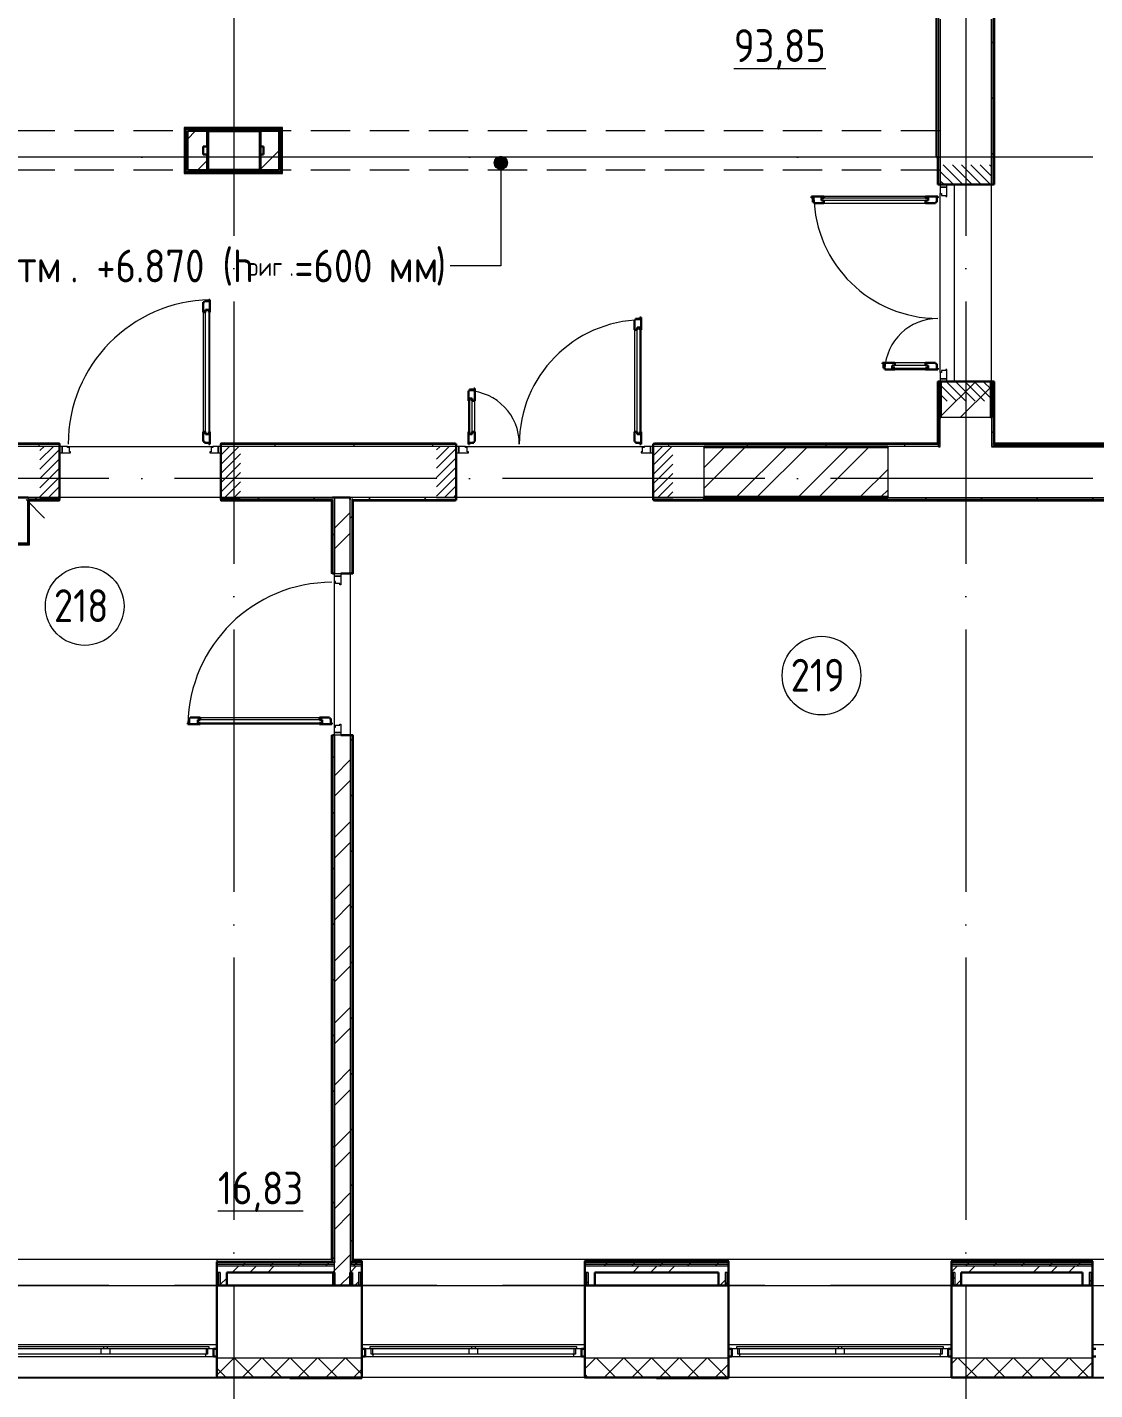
# Model space of a CAD drawing. Header units: millimetres. Extents: x -88595 to 880822, y -1054509 to -148035.
# Drawn here: x 319608 to 327746, y -283645 to -273262 of the extents above; entities that cross this region are included whole.
import ezdxf

# ---------------------------------------------------------------- set-up
doc = ezdxf.new("R2010")
doc.units = ezdxf.units.MM
for name, pattern in [('ADSK_Линия сетки', [25, 20, -2.5, 0, -2.5]), ('ADSK_Сверху', [4.5, 3, -1.5]), ('ADSK_Штриховая_ш2 п1_5', [4.5, 3, -1.5])]:
    doc.linetypes.add(name, pattern=pattern)
for name, color, linetype, lineweight in [('_ Окна', 7, 'Continuous', 30), ('Аннотация', 7, 'Continuous', 20), ('Двери', 7, 'Continuous', 9), ('Линии', 7, 'Continuous', 9), ('Марки помещений', 7, 'Continuous', 20), ('Несущие колонны', 7, 'Continuous', 18), ('Оборудование', 7, 'Continuous', 18), ('Ограждение', 7, 'Continuous', 9), ('Окна', 7, 'Continuous', 9), ('Оси', 7, 'Continuous', 9), ('Перекрытие', 7, 'Continuous', 18), ('Стены внутренние', 7, 'Continuous', 18), ('Стены наружные', 7, 'Continuous', 18), ('Стены штриховка', 7, 'Continuous', 9)]:
    doc.layers.add(name, color=color, linetype=linetype, lineweight=lineweight)
doc.layers.add('Двери открывание', color=7, linetype='Continuous', lineweight=9, true_color=0xc0c0c0)
doc.styles.add('GOST Common_2', font='GOST_Common.ttf', dxfattribs={"width": 0.9, "height": 350})
doc.styles.add('GOST Common_4', font='GOST_Common.ttf', dxfattribs={"width": 0.9, "height": 3.5})

# ---------------------------------------------------------------- blocks, each defined once
blk = doc.blocks.new('2 этаж')
at = {"layer": 'Аннотация', "lineweight": 9}
h = blk.add_hatch(color=256, dxfattribs=at)
edge = h.paths.add_edge_path()
edge.add_arc((352552, 653513), 50, 0, 360)
at = {"layer": 'Двери', "lineweight": 18, "true_color": 0xff0000}
h = blk.add_hatch(dxfattribs=at)
h.set_pattern_fill('FP_2', color=1, angle=90, style=0, pattern_type=2)
h.set_pattern_definition([(135, (356097.5, 652471.506), (-35.3553, -35.3553), [])])
h.paths.add_polyline_path([(356293, 651697), (356293, 651847), (355903, 651847), (355903, 651697)])
h.paths.add_polyline_path([(356293, 653497), (355903, 653497), (355903, 653347), (356293, 653347)])
h = blk.add_hatch(dxfattribs=at)
h.set_pattern_fill('FP_2', color=1, style=0, pattern_type=2)
h.set_pattern_definition([(45, (349677.5, 651156.506), (-35.3553, 35.3553), [])])
h.paths.add_polyline_path([(349188, 650962), (349188, 651352), (349038, 651352), (349038, 650962)])
h.paths.add_polyline_path([(350418, 650962), (350568, 650962), (350568, 651352), (350418, 651352), (350418, 651244)])
h = blk.add_hatch(dxfattribs=at)
h.set_pattern_fill('FP_2', color=1, style=0, pattern_type=2)
h.set_pattern_definition([(45, (352837.5, 651156.506), (-35.3553, 35.3553), [])])
h.paths.add_polyline_path([(352063, 650962), (352213, 650962), (352213, 651352), (352063, 651352)])
h.paths.add_polyline_path([(353863, 650962), (353863, 651352), (353713, 651352), (353713, 650962)])
at = {"layer": '_ Окна', "lineweight": 18}
for p, q in [((350299, 644434), (350303, 644417)), ((350303, 644417), (350363, 644417)), ((350317, 644434), (350305, 644434)), ((350317, 644475), (350317, 644434)), ((350363, 644475), (350325, 644475)), ((350363, 644417), (350363, 644475)), ((351556, 644475), (351518, 644475)), ((351518, 644475), (351518, 644417)), ((351518, 644417), (351577, 644417)), ((351564, 644434), (351564, 644475)), ((351576, 644434), (351564, 644434)), ((351577, 644417), (351582, 644434)), ((353104, 644434), (353108, 644417)), ((353108, 644417), (353168, 644417)), ((353122, 644434), (353110, 644434)), ((353122, 644475), (353122, 644434)), ((353168, 644475), (353130, 644475)), ((353168, 644417), (353168, 644475)), ((354351, 644475), (354313, 644475)), ((354313, 644475), (354313, 644417)), ((354313, 644417), (354372, 644417)), ((354359, 644434), (354359, 644475)), ((354371, 644434), (354359, 644434)), ((354372, 644417), (354377, 644434)), ((355899, 644434), (355903, 644417)), ((355903, 644417), (355963, 644417)), ((355917, 644434), (355905, 644434)), ((355917, 644475), (355917, 644434)), ((355963, 644475), (355925, 644475)), ((355963, 644417), (355963, 644475))]:
    blk.add_line(p, q, dxfattribs=at)
at = {"layer": '_ Окна'}
for p, q in [((350388, 644475), (350363, 644475)), ((350363, 644475), (350363, 644417)), ((350363, 644417), (350388, 644417)), ((351518, 644475), (351493, 644475)), ((351493, 644417), (351518, 644417)), ((351518, 644417), (351518, 644475)), ((353193, 644475), (353168, 644475)), ((353168, 644475), (353168, 644417)), ((353168, 644417), (353193, 644417)), ((354313, 644475), (354288, 644475)), ((354288, 644417), (354313, 644417)), ((354313, 644417), (354313, 644475)), ((355988, 644475), (355963, 644475)), ((355963, 644475), (355963, 644417)), ((355963, 644417), (355988, 644417)), ((357088, 644475), (357063, 644475)), ((357063, 644417), (357088, 644417))]:
    blk.add_line(p, q, dxfattribs=at)
at = {"layer": 'Аннотация', "lineweight": 9}
for p, q in [((352552, 653513), (352552, 652727)), ((352173, 652727), (352167, 652727)), ((352552, 652727), (352173, 652727))]:
    blk.add_line(p, q, dxfattribs=at)
blk.add_circle((352552, 653513), 50, dxfattribs=at)
at = {"layer": 'Двери', "linetype": 'ADSK_Штриховая_ш2 п1_5'}
for p, q in [((355903, 653497), (355903, 653347)), ((356293, 653347), (356293, 653497)), ((355903, 653347), (356293, 653347)), ((356293, 651847), (355903, 651847)), ((355903, 651847), (355903, 651697)), ((356293, 651697), (356293, 651847)), ((349188, 651352), (349038, 651352)), ((349188, 650962), (349188, 651352)), ((350568, 651352), (350418, 651352)), ((350418, 651352), (350418, 650962)), ((352213, 651352), (352063, 651352)), ((352213, 650962), (352213, 651352)), ((353863, 651352), (353713, 651352)), ((353713, 651352), (353713, 650962)), ((349038, 650962), (349188, 650962)), ((350418, 650962), (350568, 650962)), ((352063, 650962), (352213, 650962)), ((353713, 650962), (353863, 650962))]:
    blk.add_line(p, q, dxfattribs=at)
at = {"layer": 'Двери'}
for p, q in [((355953, 653347), (355903, 653347)), ((355903, 653347), (355903, 653327)), ((355953, 653327), (355953, 653347)), ((354997, 653246), (355809, 653246)), ((354997, 653225), (354997, 653246)), ((355791, 653255), (355015, 653255)), ((355809, 653246), (355809, 653225)), ((355903, 653327), (355953, 653327)), ((355953, 653327), (355903, 653327)), ((355903, 653327), (355903, 653278)), ((355903, 653278), (355911, 653278)), ((355911, 653278), (355911, 653264)), ((355911, 653264), (355945, 653264)), ((355945, 653264), (355945, 653255)), ((355945, 653255), (355953, 653255)), ((355953, 653255), (355953, 653327)), ((355809, 653225), (354997, 653225)), ((355015, 653205), (355791, 653205)), ((350284, 652374), (350284, 651464)), ((350301, 651446), (350301, 652392)), ((350301, 652392), (350325, 652392)), ((350325, 652392), (350325, 651446)), ((350334, 651464), (350334, 652374)), ((353571, 652240), (353571, 651464)), ((353591, 651446), (353591, 652258)), ((353591, 652258), (353612, 652258)), ((353612, 652258), (353612, 651446)), ((353621, 651464), (353621, 652240)), ((355791, 651989), (355555, 651989)), ((355809, 651969), (355537, 651969)), ((355537, 651969), (355537, 651948)), ((355537, 651948), (355809, 651948)), ((355555, 651939), (355791, 651939)), ((355809, 651948), (355809, 651969)), ((355903, 651916), (355903, 651867)), ((355911, 651916), (355903, 651916)), ((355945, 651930), (355911, 651930)), ((355911, 651930), (355911, 651916)), ((355953, 651939), (355945, 651939)), ((355945, 651939), (355945, 651930)), ((355953, 651867), (355953, 651939)), ((355953, 651867), (355903, 651867)), ((355903, 651867), (355903, 651847)), ((355903, 651867), (355953, 651867)), ((355903, 651847), (355953, 651847)), ((355953, 651847), (355953, 651867)), ((352305, 651700), (352305, 651464)), ((352314, 651718), (352314, 651446)), ((352335, 651718), (352314, 651718)), ((352335, 651446), (352335, 651718)), ((352355, 651464), (352355, 651700)), ((350325, 651446), (350301, 651446)), ((352314, 651446), (352335, 651446)), ((353612, 651446), (353591, 651446)), ((349188, 651352), (349188, 651302)), ((349208, 651352), (349188, 651352)), ((349188, 651302), (349208, 651302)), ((349208, 651302), (349208, 651352)), ((349249, 651352), (349208, 651352)), ((349208, 651352), (349208, 651302)), ((349208, 651302), (349272, 651302)), ((349249, 651344), (349249, 651352)), ((349263, 651344), (349249, 651344)), ((349263, 651310), (349263, 651344)), ((349272, 651310), (349263, 651310)), ((349272, 651302), (349272, 651310)), ((350343, 651310), (350334, 651310)), ((350334, 651310), (350334, 651302)), ((350334, 651302), (350398, 651302)), ((350357, 651344), (350343, 651344)), ((350343, 651344), (350343, 651310)), ((350357, 651352), (350357, 651344)), ((350398, 651352), (350357, 651352)), ((350418, 651352), (350398, 651352)), ((350398, 651352), (350398, 651302)), ((350398, 651302), (350398, 651352)), ((350398, 651302), (350418, 651302)), ((350418, 651302), (350418, 651352)), ((352213, 651352), (352213, 651302)), ((352233, 651352), (352213, 651352)), ((352213, 651302), (352233, 651302)), ((352233, 651302), (352233, 651352)), ((352282, 651352), (352233, 651352)), ((352233, 651352), (352233, 651302)), ((352233, 651302), (352305, 651302)), ((352282, 651344), (352282, 651352)), ((352296, 651344), (352282, 651344)), ((352296, 651310), (352296, 651344)), ((352305, 651310), (352296, 651310)), ((352305, 651302), (352305, 651310)), ((353630, 651310), (353621, 651310)), ((353621, 651310), (353621, 651302)), ((353621, 651302), (353693, 651302)), ((353644, 651344), (353630, 651344)), ((353630, 651344), (353630, 651310)), ((353644, 651352), (353644, 651344)), ((353693, 651352), (353644, 651352)), ((353713, 651352), (353693, 651352)), ((353693, 651352), (353693, 651302)), ((353693, 651302), (353693, 651352)), ((353693, 651302), (353713, 651302)), ((353713, 651302), (353713, 651352)), ((351283, 650362), (351283, 650382)), ((351283, 650382), (351333, 650382)), ((351333, 650362), (351283, 650362)), ((351283, 650362), (351333, 650362)), ((351283, 650321), (351283, 650362)), ((351291, 650321), (351283, 650321)), ((351291, 650307), (351291, 650321)), ((351333, 650382), (351333, 650362)), ((351333, 650362), (351333, 650298)), ((351325, 650307), (351291, 650307)), ((351325, 650298), (351325, 650307)), ((351333, 650298), (351325, 650298)), ((350261, 649286), (351171, 649286)), ((351189, 649269), (350243, 649269)), ((350243, 649269), (350243, 649245)), ((350243, 649245), (351189, 649245)), ((351171, 649236), (350261, 649236)), ((351189, 649245), (351189, 649269)), ((351283, 649172), (351283, 649213)), ((351283, 649213), (351291, 649213)), ((351291, 649227), (351325, 649227)), ((351291, 649213), (351291, 649227)), ((351325, 649236), (351333, 649236)), ((351325, 649227), (351325, 649236)), ((351333, 649236), (351333, 649172)), ((351283, 649172), (351333, 649172)), ((351283, 649152), (351283, 649172)), ((351333, 649172), (351283, 649172)), ((351333, 649152), (351283, 649152)), ((351333, 649172), (351333, 649152))]:
    blk.add_line(p, q, dxfattribs=at)
at = {"layer": 'Двери', "lineweight": 30}
for p, q in [((355015, 653255), (354921, 653255)), ((354921, 653255), (354921, 653247)), ((354921, 653247), (354930, 653247)), ((354930, 653247), (354930, 653213)), ((354997, 653246), (355015, 653246)), ((354997, 653225), (354997, 653246)), ((355015, 653246), (355015, 653255)), ((355885, 653255), (355791, 653255)), ((355791, 653246), (355791, 653255)), ((355809, 653246), (355791, 653246)), ((355809, 653225), (355809, 653246)), ((355876, 653213), (355876, 653247)), ((355876, 653247), (355885, 653247)), ((355885, 653247), (355885, 653255)), ((354930, 653213), (354939, 653213)), ((354939, 653213), (354939, 653205)), ((354939, 653205), (355015, 653205)), ((355015, 653225), (354997, 653225)), ((355015, 653205), (355015, 653225)), ((355791, 653225), (355809, 653225)), ((355791, 653205), (355791, 653225)), ((355791, 653205), (355867, 653205)), ((355867, 653205), (355867, 653213)), ((355867, 653213), (355876, 653213)), ((350292, 652450), (350284, 652450)), ((350284, 652450), (350284, 652374)), ((350326, 652459), (350292, 652459)), ((350292, 652459), (350292, 652450)), ((350334, 652468), (350326, 652468)), ((350326, 652468), (350326, 652459)), ((350334, 652374), (350334, 652468)), ((350284, 652374), (350301, 652374)), ((350301, 652374), (350301, 652392)), ((350301, 652392), (350325, 652392)), ((350325, 652392), (350325, 652374)), ((350325, 652374), (350334, 652374)), ((353579, 652316), (353571, 652316)), ((353571, 652316), (353571, 652240)), ((353613, 652325), (353579, 652325)), ((353579, 652325), (353579, 652316)), ((353621, 652334), (353613, 652334)), ((353613, 652334), (353613, 652325)), ((353621, 652240), (353621, 652334)), ((353571, 652240), (353591, 652240)), ((353591, 652240), (353591, 652258)), ((353591, 652258), (353612, 652258)), ((353612, 652258), (353612, 652240)), ((353612, 652240), (353621, 652240)), ((355555, 651989), (355461, 651989)), ((355461, 651989), (355461, 651981)), ((355461, 651981), (355470, 651981)), ((355470, 651981), (355470, 651947)), ((355555, 651989), (355555, 651969)), ((355867, 651989), (355791, 651989)), ((355791, 651989), (355791, 651969)), ((355867, 651981), (355867, 651989)), ((355876, 651981), (355867, 651981)), ((355876, 651947), (355876, 651981)), ((355470, 651947), (355479, 651947)), ((355479, 651947), (355479, 651939)), ((355479, 651939), (355555, 651939)), ((355555, 651969), (355537, 651969)), ((355537, 651969), (355537, 651948)), ((355537, 651948), (355555, 651948)), ((355555, 651948), (355555, 651939)), ((355791, 651969), (355809, 651969)), ((355791, 651948), (355791, 651939)), ((355809, 651948), (355791, 651948)), ((355791, 651939), (355885, 651939)), ((355809, 651969), (355809, 651948)), ((355885, 651947), (355876, 651947)), ((355885, 651939), (355885, 651947)), ((352313, 651776), (352305, 651776)), ((352305, 651776), (352305, 651700)), ((352347, 651785), (352313, 651785)), ((352313, 651785), (352313, 651776)), ((352355, 651794), (352347, 651794)), ((352347, 651794), (352347, 651785)), ((352355, 651700), (352355, 651794)), ((352314, 651700), (352305, 651700)), ((352314, 651718), (352314, 651700)), ((352335, 651718), (352314, 651718)), ((352335, 651700), (352335, 651718)), ((352355, 651700), (352335, 651700)), ((350284, 651464), (350284, 651388)), ((350284, 651464), (350301, 651464)), ((350301, 651464), (350301, 651446)), ((350325, 651464), (350334, 651464)), ((350325, 651446), (350325, 651464)), ((350334, 651370), (350334, 651464)), ((352305, 651464), (352305, 651370)), ((352314, 651464), (352305, 651464)), ((352314, 651446), (352314, 651464)), ((352335, 651464), (352335, 651446)), ((352355, 651464), (352335, 651464)), ((352355, 651388), (352355, 651464)), ((353571, 651464), (353571, 651388)), ((353571, 651464), (353591, 651464)), ((353591, 651464), (353591, 651446)), ((353612, 651464), (353621, 651464)), ((353612, 651446), (353612, 651464)), ((353621, 651370), (353621, 651464)), ((350284, 651388), (350292, 651388)), ((350292, 651388), (350292, 651379)), ((350292, 651379), (350326, 651379)), ((350301, 651446), (350325, 651446)), ((350326, 651379), (350326, 651370)), ((350326, 651370), (350334, 651370)), ((352305, 651370), (352313, 651370)), ((352313, 651370), (352313, 651379)), ((352313, 651379), (352347, 651379)), ((352335, 651446), (352314, 651446)), ((352347, 651379), (352347, 651388)), ((352347, 651388), (352355, 651388)), ((353571, 651388), (353579, 651388)), ((353579, 651388), (353579, 651379)), ((353579, 651379), (353613, 651379)), ((353591, 651446), (353612, 651446)), ((353613, 651379), (353613, 651370)), ((353613, 651370), (353621, 651370)), ((350185, 649286), (350261, 649286)), ((350185, 649278), (350185, 649286)), ((350261, 649286), (350261, 649269)), ((351171, 649286), (351247, 649286)), ((351171, 649286), (351171, 649269)), ((351247, 649286), (351247, 649278)), ((350167, 649244), (350176, 649244)), ((350167, 649236), (350167, 649244)), ((350261, 649236), (350167, 649236)), ((350176, 649278), (350185, 649278)), ((350176, 649244), (350176, 649278)), ((350261, 649269), (350243, 649269)), ((350243, 649269), (350243, 649245)), ((350243, 649245), (350261, 649245)), ((350261, 649245), (350261, 649236)), ((351171, 649269), (351189, 649269)), ((351171, 649245), (351171, 649236)), ((351189, 649245), (351171, 649245)), ((351265, 649236), (351171, 649236)), ((351189, 649269), (351189, 649245)), ((351247, 649278), (351256, 649278)), ((351256, 649278), (351256, 649244)), ((351256, 649244), (351265, 649244)), ((351265, 649244), (351265, 649236))]:
    blk.add_line(p, q, dxfattribs=at)
at = {"layer": 'Двери открывание'}
for centre, radius, start, end in [((355885, 653273), 946, 181.0903, 270), ((350352, 651370), 1098, 90.9393, 180), ((353639, 651370), 946, 91.0903, 180), ((355885, 651921), 406, 90, 177.459), ((352287, 651370), 406, 0, 87.459), ((351265, 649218), 1098, 90, 179.0607)]:
    blk.add_arc(centre, radius, start, end, dxfattribs=at)
at = {"layer": 'Линии', "linetype": 'ADSK_Сверху', "ltscale": 100}
for p, q in [((355903, 653757), (345073, 653757)), ((355903, 653457), (345083, 653457))]:
    blk.add_line(p, q, dxfattribs=at)
at = {"layer": 'Марки помещений'}
for centre in [(349380, 650135), (354997, 649605)]:
    blk.add_circle(centre, 300, dxfattribs=at)
at = {"layer": 'Несущие колонны', "lineweight": 40}
for p, q in [((350318, 653457), (350318, 653757)), ((350318, 653757), (350718, 653757)), ((350718, 653757), (350318, 653757)), ((350318, 653757), (350318, 653457)), ((350718, 653757), (350718, 653457)), ((350718, 653457), (350718, 653757)), ((350718, 653457), (350318, 653457)), ((350318, 653457), (350718, 653457))]:
    blk.add_line(p, q, dxfattribs=at)
at = {"layer": 'Оборудование'}
blk.add_line((348933, 650947), (349074, 650805), dxfattribs=at)
at = {"layer": 'Ограждение'}
for p, q in [((356318, 653357), (356318, 659062)), ((350888, 653782), (350138, 653782)), ((350138, 653782), (350143, 653777)), ((350138, 653782), (350138, 653432)), ((350888, 653782), (350883, 653777)), ((350888, 653432), (350888, 653782)), ((355878, 653557), (355878, 653357)), ((350138, 653432), (350143, 653437)), ((350883, 653437), (350888, 653432)), ((350138, 653432), (350888, 653432)), ((355883, 653357), (355878, 653357)), ((356318, 653357), (356313, 653357)), ((355878, 651837), (355883, 651837)), ((355878, 651837), (355878, 651377)), ((356313, 651837), (356318, 651837)), ((356318, 651377), (356318, 651837)), ((349188, 651377), (347333, 651377)), ((349188, 651377), (349188, 651372)), ((350418, 651372), (350418, 651377)), ((352203, 651377), (350418, 651377)), ((352203, 651377), (352203, 651371)), ((353723, 651372), (353723, 651377)), ((355878, 651377), (353723, 651377)), ((355878, 651377), (355883, 651372)), ((356318, 651377), (356313, 651372)), ((362098, 651377), (356318, 651377)), ((348958, 650937), (348948, 650947)), ((349188, 650947), (349188, 650937)), ((350418, 650937), (350418, 650947)), ((351258, 650937), (351268, 650947)), ((348958, 650602), (348958, 650937)), ((348958, 650937), (349188, 650937)), ((350418, 650937), (351258, 650937)), ((351258, 650937), (351258, 650382)), ((351428, 650937), (351423, 650942)), ((351428, 650382), (351428, 650937)), ((351428, 650937), (352203, 650937)), ((352203, 650942), (352203, 650937)), ((353723, 650937), (353723, 650942)), ((353723, 650937), (361608, 650937)), ((348443, 650602), (348958, 650602)), ((348948, 650612), (348958, 650602)), ((351268, 650382), (351258, 650382)), ((351428, 650382), (351423, 650382)), ((351258, 649152), (351268, 649152)), ((351258, 649152), (351258, 645157)), ((351423, 649152), (351428, 649152)), ((351428, 645157), (351428, 649152)), ((348428, 645157), (351268, 645157)), ((348688, 645157), (350388, 645157)), ((350388, 645157), (350388, 645137)), ((351422, 645157), (361618, 645157)), ((351493, 645142), (351493, 645157)), ((351493, 645157), (353193, 645157)), ((353193, 645157), (353193, 645142)), ((354288, 645142), (354288, 645157)), ((354288, 645157), (355988, 645157)), ((355988, 645157), (355988, 645142)), ((357063, 645142), (357063, 645157)), ((357063, 645157), (358763, 645157)), ((351268, 645057), (351268, 644957)), ((348688, 644957), (350388, 644957)), ((351493, 644957), (353193, 644957)), ((354288, 644957), (355988, 644957)), ((357063, 644957), (358763, 644957)), ((348688, 644507), (350388, 644507)), ((351493, 644507), (353193, 644507)), ((354288, 644507), (355988, 644507)), ((357063, 644507), (358763, 644507))]:
    blk.add_line(p, q, dxfattribs=at)
at = {"layer": 'Окна'}
for p, q in [((348751, 644492), (349523, 644492)), ((349523, 644475), (348751, 644475)), ((349503, 644434), (348771, 644434)), ((348772, 644417), (350303, 644417)), ((349503, 644475), (349503, 644434)), ((349573, 644434), (349503, 644434)), ((349523, 644492), (349553, 644492)), ((349523, 644492), (349523, 644475)), ((349553, 644475), (349523, 644475)), ((349553, 644492), (350325, 644492)), ((349553, 644475), (349553, 644492)), ((350325, 644475), (349553, 644475)), ((349573, 644434), (349573, 644475)), ((350305, 644434), (349573, 644434)), ((350305, 644475), (350305, 644434)), ((350325, 644492), (350325, 644475)), ((351556, 644492), (352328, 644492)), ((351556, 644475), (351556, 644492)), ((352328, 644475), (351556, 644475)), ((351576, 644434), (351576, 644475)), ((352308, 644434), (351576, 644434)), ((351577, 644417), (353108, 644417)), ((352308, 644475), (352308, 644434)), ((352378, 644434), (352308, 644434)), ((352328, 644492), (352358, 644492)), ((352328, 644492), (352328, 644475)), ((352358, 644475), (352328, 644475)), ((352358, 644492), (353130, 644492)), ((352358, 644475), (352358, 644492)), ((353130, 644475), (352358, 644475)), ((352378, 644434), (352378, 644475)), ((353110, 644434), (352378, 644434)), ((353110, 644475), (353110, 644434)), ((353130, 644492), (353130, 644475)), ((354351, 644492), (355123, 644492)), ((354351, 644475), (354351, 644492)), ((355123, 644475), (354351, 644475)), ((354371, 644434), (354371, 644475)), ((355103, 644434), (354371, 644434)), ((354372, 644417), (355903, 644417)), ((355103, 644475), (355103, 644434)), ((355173, 644434), (355103, 644434)), ((355123, 644492), (355153, 644492)), ((355123, 644492), (355123, 644475)), ((355153, 644475), (355123, 644475)), ((355153, 644492), (355925, 644492)), ((355153, 644475), (355153, 644492)), ((355925, 644475), (355153, 644475)), ((355173, 644434), (355173, 644475)), ((355905, 644434), (355173, 644434)), ((355905, 644475), (355905, 644434)), ((355925, 644492), (355925, 644475))]:
    blk.add_line(p, q, dxfattribs=at)
at = {"layer": 'Оси', "linetype": 'ADSK_Линия сетки', "ltscale": 100}
for p, q in [((350518, 662457), (350518, 631330)), ((356098, 662457), (356098, 631330)), ((364565, 653557), (287587, 653557)), ((364565, 651107), (287587, 651107)), ((364565, 644957), (287625, 644957))]:
    blk.add_line(p, q, dxfattribs=at)
at = {"layer": 'Перекрытие', "color": 49, "ltscale": 100, "true_color": 0x464646}
for p, q in [((350138, 653557), (348288, 653557)), ((355873, 653557), (350888, 653557)), ((356008, 653347), (356008, 651847)), ((356288, 651847), (356293, 651847))]:
    blk.add_line(p, q, dxfattribs=at)
at = {"layer": 'Стены внутренние'}
for p, q in [((355903, 654607), (355903, 653347)), ((356293, 651847), (356293, 654607)), ((355903, 651916), (355903, 653278)), ((356288, 651572), (355908, 651572)), ((349188, 651352), (348483, 651352)), ((349249, 651352), (350357, 651352)), ((352213, 651352), (350418, 651352)), ((352282, 651352), (353644, 651352)), ((354103, 651352), (353713, 651352)), ((354103, 650967), (354103, 651347)), ((355888, 651352), (355503, 651352)), ((355503, 651347), (355503, 650967)), ((355903, 651352), (355903, 651352)), ((351268, 650962), (348948, 650962)), ((353713, 650962), (352213, 650962)), ((355503, 650962), (361638, 650962)), ((350388, 644407), (351493, 644407)), ((353193, 644407), (354288, 644407)), ((355988, 644407), (357063, 644407)), ((350388, 644255), (348688, 644255)), ((353193, 644255), (351493, 644255)), ((355988, 644255), (354288, 644255)), ((358763, 644255), (357063, 644255))]:
    blk.add_line(p, q, dxfattribs=at)
at = {"layer": 'Стены внутренние', "lineweight": 30}
for p, q in [((355903, 653347), (356293, 653347)), ((355908, 651572), (355903, 651572)), ((356293, 651572), (356288, 651572)), ((349188, 650962), (349188, 651352)), ((350418, 651352), (350418, 650962)), ((352213, 650962), (352213, 651352)), ((353713, 651352), (353713, 650962)), ((354103, 651347), (354103, 651352)), ((355503, 651352), (355503, 651347)), ((355903, 651352), (355888, 651352)), ((362123, 651352), (356293, 651352)), ((354103, 650962), (354103, 650967)), ((355503, 650967), (355503, 650962)), ((350388, 644957), (350388, 644255)), ((351283, 644957), (350463, 644957)), ((351418, 644957), (351403, 644957)), ((351493, 644255), (351493, 644957)), ((353193, 644957), (353193, 644255)), ((354213, 644957), (353268, 644957)), ((354288, 644255), (354288, 644957)), ((355988, 644957), (355988, 644255)), ((356988, 644957), (356063, 644957)), ((357063, 644255), (357063, 644957)), ((350388, 644255), (351493, 644255)), ((353193, 644255), (354288, 644255)), ((355988, 644255), (357063, 644255))]:
    blk.add_line(p, q, dxfattribs=at)
at = {"layer": 'Стены внутренние', "linetype": 'Continuous', "lineweight": 9}
for p, q in [((350390, 644277), (350519, 644407)), ((350670, 644257), (350520, 644407)), ((350581, 644257), (350731, 644407)), ((350882, 644257), (350732, 644407)), ((350793, 644257), (350943, 644407)), ((351095, 644257), (350945, 644407)), ((351005, 644257), (351155, 644407)), ((351307, 644257), (351157, 644407)), ((351217, 644257), (351367, 644407)), ((351491, 644285), (351369, 644407)), ((353195, 644325), (353276, 644407)), ((353428, 644257), (353278, 644407)), ((353339, 644257), (353489, 644407)), ((353640, 644257), (353490, 644407)), ((353551, 644257), (353701, 644407)), ((353852, 644257), (353702, 644407)), ((353763, 644257), (353913, 644407)), ((354064, 644257), (353914, 644407)), ((353975, 644257), (354125, 644407)), ((354277, 644257), (354127, 644407)), ((355988, 644360), (356034, 644407)), ((356186, 644257), (356036, 644407)), ((356096, 644257), (356246, 644407)), ((356398, 644257), (356248, 644407)), ((356308, 644257), (356458, 644407)), ((356610, 644257), (356460, 644407)), ((356521, 644257), (356671, 644407)), ((356822, 644257), (356672, 644407)), ((356733, 644257), (356883, 644407)), ((357034, 644257), (356884, 644407)), ((350458, 644257), (350390, 644325)), ((351429, 644257), (351491, 644318)), ((354187, 644257), (354288, 644357)), ((356945, 644257), (357063, 644374)), ((350492, 644257), (350491, 644255)), ((350513, 644255), (350511, 644257)), ((350747, 644255), (350746, 644257)), ((351334, 644255), (351333, 644257)), ((353195, 644283), (353193, 644286)), ((353216, 644257), (353195, 644278)), ((353307, 644257), (353306, 644255)), ((356005, 644256), (356005, 644255)), ((356026, 644255), (356025, 644257)), ((356613, 644255), (356612, 644257))]:
    blk.add_line(p, q, dxfattribs=at)
at = {"layer": 'Стены наружные', "lineweight": 30}
for p, q in [((356313, 653347), (356313, 659067)), ((355873, 658557), (355873, 653557)), ((350883, 653777), (350143, 653777)), ((350143, 653777), (350143, 653437)), ((350878, 653772), (350148, 653772)), ((350148, 653772), (350148, 653442)), ((350163, 653757), (350163, 653457)), ((350163, 653757), (350318, 653757)), ((350313, 653637), (350313, 653757)), ((350863, 653757), (350718, 653757)), ((350863, 653457), (350863, 653757)), ((350878, 653442), (350878, 653772)), ((350883, 653437), (350883, 653777)), ((350283, 653637), (350313, 653637)), ((350283, 653577), (350283, 653637)), ((350313, 653577), (350283, 653577)), ((350313, 653457), (350313, 653577)), ((350718, 653637), (350743, 653637)), ((350743, 653577), (350718, 653577)), ((350743, 653637), (350743, 653577)), ((355873, 653557), (355883, 653557)), ((355883, 653557), (355883, 653347)), ((350143, 653437), (350883, 653437)), ((350148, 653442), (350878, 653442)), ((350318, 653457), (350163, 653457)), ((350718, 653457), (350863, 653457)), ((355883, 653347), (355903, 653347)), ((356293, 653347), (356313, 653347)), ((355903, 651847), (355883, 651847)), ((355883, 651847), (355883, 651372)), ((355903, 651572), (355903, 651847)), ((356288, 651847), (355908, 651847)), ((355908, 651847), (355908, 651572)), ((356288, 651572), (356288, 651847)), ((356313, 651847), (356293, 651847)), ((356293, 651847), (356293, 651572)), ((356313, 651372), (356313, 651847)), ((349188, 651372), (347338, 651372)), ((349188, 651352), (349188, 651372)), ((350418, 651372), (350418, 651352)), ((352213, 651372), (350418, 651372)), ((352213, 651352), (352213, 651372)), ((353713, 651372), (353713, 651352)), ((355883, 651372), (353713, 651372)), ((355888, 651372), (355888, 651367)), ((356308, 651367), (356308, 651372)), ((362118, 651367), (356308, 651367)), ((362113, 651372), (356313, 651372)), ((354103, 651352), (355503, 651352)), ((355503, 651347), (354103, 651347)), ((356293, 651352), (362123, 651352)), ((348948, 650962), (348813, 650962)), ((348948, 650612), (348948, 650947)), ((348948, 650947), (349188, 650947)), ((349188, 650947), (349188, 650962)), ((350418, 650962), (350418, 650947)), ((350418, 650947), (351268, 650947)), ((351403, 650962), (351268, 650962)), ((351268, 650947), (351268, 650382)), ((351403, 650947), (351403, 650962)), ((351418, 650947), (351423, 650947)), ((352213, 650942), (352213, 650962)), ((353713, 650962), (353713, 650942)), ((354103, 650967), (355503, 650967)), ((355503, 650962), (354103, 650962)), ((351423, 650382), (351423, 650942)), ((351423, 650942), (352213, 650942)), ((353713, 650942), (361608, 650942)), ((348443, 650612), (348948, 650612)), ((351268, 650382), (351283, 650382)), ((351333, 650382), (351423, 650382)), ((351283, 649152), (351268, 649152)), ((351268, 649152), (351268, 645137)), ((351423, 649152), (351333, 649152)), ((351423, 645142), (351423, 649152)), ((351268, 645137), (350388, 645137)), ((350388, 645137), (350388, 644957)), ((351283, 645132), (351283, 645137)), ((351403, 645132), (351418, 645132)), ((351418, 645132), (351403, 645132)), ((351418, 645137), (351418, 645142)), ((351493, 645142), (351423, 645142)), ((351493, 644957), (351493, 645142)), ((353193, 645142), (353193, 644957)), ((354288, 645142), (353193, 645142)), ((354288, 644957), (354288, 645142)), ((355988, 645142), (355988, 644957)), ((357063, 645142), (355988, 645142)), ((357063, 644957), (357063, 645142)), ((350463, 645057), (351283, 645057)), ((350463, 644957), (350463, 645057)), ((351283, 645057), (351283, 644957)), ((351403, 644957), (351403, 645057)), ((351403, 645057), (351418, 645057)), ((351418, 645057), (351418, 644957)), ((353268, 645057), (354213, 645057)), ((353268, 644957), (353268, 645057)), ((354213, 645057), (354213, 644957)), ((356063, 645057), (356988, 645057)), ((356063, 644957), (356063, 645057)), ((356988, 645057), (356988, 644957)), ((350388, 644957), (350463, 644957)), ((351283, 644957), (351403, 644957)), ((351418, 644957), (351493, 644957)), ((353193, 644957), (353268, 644957)), ((354213, 644957), (354288, 644957)), ((355988, 644957), (356063, 644957)), ((356988, 644957), (357063, 644957)), ((351493, 644255), (350943, 644255)), ((350943, 644255), (350943, 644250)), ((350943, 644250), (351493, 644250)), ((351493, 644250), (351493, 644255)), ((354288, 644255), (353738, 644255)), ((353738, 644255), (353738, 644250)), ((353738, 644250), (354288, 644250)), ((354288, 644250), (354288, 644255))]:
    blk.add_line(p, q, dxfattribs=at)
at = {"layer": 'Стены наружные'}
for p, q in [((356293, 654607), (356293, 653347)), ((355903, 651352), (355903, 651572)), ((356293, 651572), (356293, 651352)), ((352213, 650962), (351403, 650962)), ((354103, 650962), (353713, 650962)), ((351283, 649213), (351283, 650321)), ((351403, 650382), (351403, 649152)), ((351268, 644972), (351275, 644972)), ((351275, 644972), (351275, 644957)), ((351410, 644972), (351418, 644972)), ((351410, 644957), (351410, 644972)), ((350943, 644250), (347608, 644250)), ((353193, 644250), (353193, 644255)), ((353738, 644250), (353193, 644250)), ((355988, 644255), (355988, 644250)), ((356523, 644250), (355988, 644250)), ((356523, 644250), (356523, 644255)), ((356543, 644250), (356543, 644255)), ((358763, 644250), (356543, 644250))]:
    blk.add_line(p, q, dxfattribs=at)
at = {"layer": 'Стены наружные', "linetype": 'Continuous', "lineweight": 9}
for p, q in [((356308, 654509), (356313, 654514)), ((356293, 654423), (356308, 654438)), ((356308, 654438), (356313, 654443)), ((356308, 654367), (356313, 654372)), ((356308, 654297), (356313, 654302)), ((356308, 654226), (356313, 654231)), ((356308, 654155), (356313, 654160)), ((356308, 654084), (356313, 654089)), ((356293, 653999), (356308, 654014)), ((356308, 654014), (356313, 654019)), ((356308, 653943), (356313, 653948)), ((356308, 653872), (356313, 653877)), ((350163, 653694), (350225, 653757)), ((350196, 653772), (350201, 653777)), ((350267, 653772), (350272, 653777)), ((350338, 653772), (350343, 653777)), ((350408, 653772), (350413, 653777)), ((350479, 653772), (350484, 653777)), ((350535, 653757), (350550, 653772)), ((350550, 653772), (350555, 653777)), ((350621, 653772), (350626, 653777)), ((350691, 653772), (350696, 653777)), ((350762, 653772), (350767, 653777)), ((350833, 653772), (350838, 653777)), ((350878, 653746), (350883, 653751)), ((356308, 653802), (356313, 653807)), ((350143, 653718), (350148, 653723)), ((350143, 653647), (350148, 653652)), ((350863, 653660), (350878, 653675)), ((350878, 653675), (350883, 653680)), ((356308, 653731), (356313, 653736)), ((356308, 653660), (356313, 653665)), ((350143, 653576), (350148, 653581)), ((350743, 653488), (350863, 653608)), ((350878, 653604), (350883, 653609)), ((350878, 653534), (350883, 653539)), ((356293, 653574), (356308, 653589)), ((356308, 653589), (356313, 653594)), ((350143, 653506), (350148, 653511)), ((350144, 653437), (350149, 653442)), ((350215, 653437), (350220, 653442)), ((350220, 653442), (350235, 653457)), ((350239, 653457), (350283, 653500)), ((350283, 653500), (350313, 653530)), ((350286, 653437), (350291, 653442)), ((350356, 653437), (350361, 653442)), ((350427, 653437), (350432, 653442)), ((350498, 653437), (350503, 653442)), ((350568, 653437), (350573, 653442)), ((350639, 653437), (350644, 653442)), ((350644, 653442), (350659, 653457)), ((350710, 653437), (350715, 653442)), ((350718, 653463), (350743, 653488)), ((350781, 653437), (350786, 653442)), ((350851, 653437), (350856, 653442)), ((350878, 653463), (350883, 653468)), ((355883, 653518), (355888, 653523)), ((355883, 653447), (355888, 653452)), ((356308, 653519), (356313, 653524)), ((356308, 653448), (356313, 653453)), ((355883, 653377), (355888, 653382)), ((356308, 653377), (356313, 653382)), ((355883, 651821), (355888, 651826)), ((355908, 651581), (356173, 651847)), ((356055, 651572), (356288, 651804)), ((356308, 651822), (356313, 651827)), ((355883, 651750), (355888, 651755)), ((355883, 651680), (355888, 651685)), ((356308, 651751), (356313, 651756)), ((356308, 651680), (356313, 651685)), ((355883, 651609), (355888, 651614)), ((356308, 651610), (356313, 651615)), ((355883, 651538), (355888, 651543)), ((355883, 651467), (355888, 651472)), ((355888, 651472), (355903, 651487)), ((356293, 651453), (356308, 651468)), ((356308, 651539), (356313, 651544)), ((356308, 651468), (356313, 651473)), ((348993, 651367), (348998, 651372)), ((349033, 651352), (349033, 651367)), ((349064, 651367), (349069, 651372)), ((349135, 651367), (349140, 651372)), ((350478, 651367), (350483, 651372)), ((350549, 651367), (350554, 651372)), ((350620, 651367), (350625, 651372)), ((350690, 651367), (350695, 651372)), ((350761, 651367), (350766, 651372)), ((350832, 651367), (350837, 651372)), ((350833, 651352), (350833, 651367)), ((350903, 651367), (350908, 651372)), ((350973, 651367), (350978, 651372)), ((351044, 651367), (351049, 651372)), ((351115, 651367), (351120, 651372)), ((351185, 651367), (351190, 651372)), ((351256, 651367), (351261, 651372)), ((351327, 651367), (351332, 651372)), ((351398, 651367), (351403, 651372)), ((351433, 651352), (351433, 651367)), ((351468, 651367), (351473, 651372)), ((351539, 651367), (351544, 651372)), ((351610, 651367), (351615, 651372)), ((351680, 651367), (351685, 651372)), ((351751, 651367), (351756, 651372)), ((351822, 651367), (351827, 651372)), ((351893, 651367), (351898, 651372)), ((351963, 651367), (351968, 651372)), ((352033, 651352), (352033, 651367)), ((352034, 651367), (352039, 651372)), ((352105, 651367), (352110, 651372)), ((352175, 651367), (352180, 651372)), ((353731, 651367), (353736, 651372)), ((353802, 651367), (353807, 651372)), ((353833, 651352), (353833, 651367)), ((353872, 651367), (353877, 651372)), ((353943, 651367), (353948, 651372)), ((354014, 651367), (354019, 651372)), ((354085, 651367), (354090, 651372)), ((354155, 651367), (354160, 651372)), ((354226, 651367), (354231, 651372)), ((354297, 651367), (354302, 651372)), ((354367, 651367), (354372, 651372)), ((354433, 651352), (354433, 651367)), ((354438, 651367), (354443, 651372)), ((354509, 651367), (354514, 651372)), ((354580, 651367), (354585, 651372)), ((354650, 651367), (354655, 651372)), ((354721, 651367), (354726, 651372)), ((354792, 651367), (354797, 651372)), ((354862, 651367), (354867, 651372)), ((354933, 651367), (354938, 651372)), ((355004, 651367), (355009, 651372)), ((355033, 651352), (355033, 651367)), ((355075, 651367), (355080, 651372)), ((355145, 651367), (355150, 651372)), ((355216, 651367), (355221, 651372)), ((355287, 651367), (355292, 651372)), ((355357, 651367), (355362, 651372)), ((355428, 651367), (355433, 651372)), ((355499, 651367), (355504, 651372)), ((355569, 651367), (355574, 651372)), ((355633, 651352), (355633, 651367)), ((355640, 651367), (355645, 651372)), ((355711, 651367), (355716, 651372)), ((355782, 651367), (355787, 651372)), ((355852, 651367), (355857, 651372)), ((355883, 651397), (355888, 651402)), ((356308, 651397), (356313, 651402)), ((356347, 651367), (356352, 651372)), ((356418, 651367), (356423, 651372)), ((356489, 651367), (356494, 651372)), ((356559, 651367), (356564, 651372)), ((356615, 651352), (356630, 651367)), ((356630, 651367), (356635, 651372)), ((356701, 651367), (356706, 651372)), ((356772, 651367), (356777, 651372)), ((356842, 651367), (356847, 651372)), ((356913, 651367), (356918, 651372)), ((356984, 651367), (356989, 651372)), ((357039, 651352), (357054, 651367)), ((357054, 651367), (357059, 651372)), ((354103, 651191), (354258, 651347)), ((354103, 651034), (354415, 651347)), ((354350, 650967), (354730, 651347)), ((354507, 650967), (354887, 651347)), ((354821, 650967), (355201, 651347)), ((354978, 650967), (355358, 651347)), ((355293, 650967), (355503, 651176)), ((348998, 650947), (349013, 650962)), ((350695, 650947), (350710, 650962)), ((351119, 650947), (351134, 650962)), ((351468, 650942), (351473, 650947)), ((351538, 650942), (351543, 650947)), ((351543, 650947), (351558, 650962)), ((351609, 650942), (351614, 650947)), ((351680, 650942), (351685, 650947)), ((351750, 650942), (351755, 650947)), ((351821, 650942), (351826, 650947)), ((351892, 650942), (351897, 650947)), ((351963, 650942), (351968, 650947)), ((351968, 650947), (351983, 650962)), ((352033, 650942), (352038, 650947)), ((352104, 650942), (352109, 650947)), ((352175, 650942), (352180, 650947)), ((353730, 650942), (353735, 650947)), ((353801, 650942), (353806, 650947)), ((353872, 650942), (353877, 650947)), ((353942, 650942), (353947, 650947)), ((354013, 650942), (354018, 650947)), ((354084, 650942), (354089, 650947)), ((354089, 650947), (354104, 650962)), ((354155, 650942), (354160, 650947)), ((354225, 650942), (354230, 650947)), ((354296, 650942), (354301, 650947)), ((354367, 650942), (354372, 650947)), ((354437, 650942), (354442, 650947)), ((354508, 650942), (354513, 650947)), ((354513, 650947), (354528, 650962)), ((354579, 650942), (354584, 650947)), ((354650, 650942), (354655, 650947)), ((354720, 650942), (354725, 650947)), ((354791, 650942), (354796, 650947)), ((354862, 650942), (354867, 650947)), ((354932, 650942), (354937, 650947)), ((354937, 650947), (354952, 650962)), ((355003, 650942), (355008, 650947)), ((355074, 650942), (355079, 650947)), ((355144, 650942), (355149, 650947)), ((355215, 650942), (355220, 650947)), ((355286, 650942), (355291, 650947)), ((355357, 650942), (355362, 650947)), ((355362, 650947), (355377, 650962)), ((355427, 650942), (355432, 650947)), ((355450, 650967), (355503, 651019)), ((355498, 650942), (355503, 650947)), ((355569, 650942), (355574, 650947)), ((355639, 650942), (355644, 650947)), ((355710, 650942), (355715, 650947)), ((355781, 650942), (355786, 650947)), ((355786, 650947), (355801, 650962)), ((355852, 650942), (355857, 650947)), ((355922, 650942), (355927, 650947)), ((355993, 650942), (355998, 650947)), ((356064, 650942), (356069, 650947)), ((356134, 650942), (356139, 650947)), ((356205, 650942), (356210, 650947)), ((356210, 650947), (356225, 650962)), ((356276, 650942), (356281, 650947)), ((356347, 650942), (356352, 650947)), ((356417, 650942), (356422, 650947)), ((356488, 650942), (356493, 650947)), ((356559, 650942), (356564, 650947)), ((356629, 650942), (356634, 650947)), ((356634, 650947), (356649, 650962)), ((356700, 650942), (356705, 650947)), ((356771, 650942), (356776, 650947)), ((356842, 650942), (356847, 650947)), ((356912, 650942), (356917, 650947)), ((356983, 650942), (356988, 650947)), ((357054, 650942), (357059, 650947)), ((357059, 650947), (357074, 650962)), ((351283, 650728), (351403, 650848)), ((351418, 650891), (351423, 650896)), ((351403, 650806), (351418, 650821)), ((351418, 650821), (351423, 650826)), ((351418, 650750), (351423, 650755)), ((351268, 650671), (351283, 650686)), ((351283, 650571), (351403, 650691)), ((351418, 650679), (351423, 650684)), ((351418, 650609), (351423, 650614)), ((351418, 650538), (351423, 650543)), ((351418, 650467), (351423, 650472)), ((351403, 650382), (351418, 650396)), ((351418, 650396), (351423, 650401)), ((351403, 649109), (351418, 649124)), ((351418, 649124), (351423, 649129)), ((351268, 648974), (351283, 648989)), ((351418, 649053), (351423, 649058)), ((351418, 648982), (351423, 648987)), ((351283, 648842), (351403, 648962)), ((351418, 648912), (351423, 648917)), ((351283, 648685), (351403, 648805)), ((351418, 648841), (351423, 648846)), ((351418, 648770), (351423, 648775)), ((351403, 648684), (351418, 648699)), ((351418, 648699), (351423, 648704)), ((351268, 648549), (351283, 648564)), ((351418, 648629), (351423, 648634)), ((351418, 648558), (351423, 648563)), ((351283, 648371), (351403, 648491)), ((351418, 648487), (351423, 648492)), ((351418, 648417), (351423, 648422)), ((351418, 648346), (351423, 648351)), ((351283, 648214), (351403, 648334)), ((351403, 648260), (351418, 648275)), ((351418, 648275), (351423, 648280)), ((351268, 648125), (351283, 648140)), ((351418, 648204), (351423, 648209)), ((351418, 648134), (351423, 648139)), ((351418, 648063), (351423, 648068)), ((351283, 647899), (351403, 648019)), ((351418, 647992), (351423, 647997)), ((351283, 647742), (351403, 647862)), ((351403, 647836), (351418, 647851)), ((351418, 647922), (351423, 647927)), ((351418, 647851), (351423, 647856)), ((351418, 647780), (351423, 647785)), ((351268, 647701), (351283, 647716)), ((351418, 647709), (351423, 647714)), ((351418, 647639), (351423, 647644)), ((351283, 647428), (351403, 647548)), ((351418, 647568), (351423, 647573)), ((351403, 647412), (351418, 647427)), ((351418, 647497), (351423, 647502)), ((351418, 647427), (351423, 647432)), ((351283, 647271), (351403, 647391)), ((351418, 647356), (351423, 647361)), ((351268, 647277), (351283, 647292)), ((351418, 647285), (351423, 647290)), ((351418, 647215), (351423, 647220)), ((351418, 647144), (351423, 647149)), ((351283, 646956), (351403, 647076)), ((351403, 646987), (351418, 647002)), ((351418, 647073), (351423, 647078)), ((351418, 647002), (351423, 647007)), ((351283, 646799), (351403, 646919)), ((351418, 646932), (351423, 646937)), ((351268, 646852), (351283, 646867)), ((351418, 646861), (351423, 646866)), ((351418, 646790), (351423, 646795)), ((351418, 646720), (351423, 646725)), ((351283, 646485), (351403, 646605)), ((351418, 646649), (351423, 646654)), ((351418, 646578), (351423, 646583)), ((351403, 646563), (351418, 646578)), ((351418, 646507), (351423, 646512)), ((351268, 646428), (351283, 646443)), ((351283, 646328), (351403, 646448)), ((351418, 646437), (351423, 646442)), ((351418, 646366), (351423, 646371)), ((351418, 646295), (351423, 646300)), ((351418, 646225), (351423, 646230)), ((351283, 646014), (351403, 646134)), ((351403, 646139), (351418, 646154)), ((351418, 646154), (351423, 646159)), ((351418, 646083), (351423, 646088)), ((351268, 646004), (351283, 646019)), ((351283, 645856), (351403, 645976)), ((351418, 646012), (351423, 646017)), ((351418, 645942), (351423, 645947)), ((351418, 645871), (351423, 645876)), ((351418, 645800), (351423, 645805)), ((351283, 645542), (351403, 645662)), ((351403, 645715), (351418, 645730)), ((351418, 645730), (351423, 645735)), ((351418, 645659), (351423, 645664)), ((351268, 645580), (351283, 645595)), ((351418, 645588), (351423, 645593)), ((351283, 645385), (351403, 645505)), ((351418, 645517), (351423, 645522)), ((351418, 645447), (351423, 645452)), ((351418, 645376), (351423, 645381)), ((351403, 645290), (351418, 645305)), ((351418, 645305), (351423, 645310)), ((351418, 645235), (351423, 645240)), ((350388, 645124), (350395, 645132)), ((350395, 645132), (350400, 645137)), ((350595, 645119), (350607, 645132)), ((350807, 645119), (350819, 645132)), ((350819, 645132), (350824, 645137)), ((351019, 645119), (351032, 645132)), ((351231, 645119), (351244, 645132)), ((351244, 645132), (351249, 645137)), ((351268, 645155), (351283, 645170)), ((351283, 645071), (351403, 645191)), ((351418, 645164), (351423, 645169)), ((351443, 645119), (351456, 645132)), ((351461, 645137), (351466, 645142)), ((353229, 645137), (353234, 645142)), ((353299, 645137), (353304, 645142)), ((353353, 645119), (353365, 645132)), ((353365, 645132), (353370, 645137)), ((353370, 645137), (353375, 645142)), ((353441, 645137), (353446, 645142)), ((353511, 645137), (353516, 645142)), ((353565, 645119), (353577, 645132)), ((353582, 645137), (353587, 645142)), ((353653, 645137), (353658, 645142)), ((353724, 645137), (353729, 645142)), ((353777, 645119), (353789, 645132)), ((353789, 645132), (353794, 645137)), ((353794, 645137), (353799, 645142)), ((353865, 645137), (353870, 645142)), ((353936, 645137), (353941, 645142)), ((353989, 645119), (354001, 645132)), ((354006, 645137), (354011, 645142)), ((354077, 645137), (354082, 645142)), ((354148, 645137), (354153, 645142)), ((354201, 645119), (354214, 645132)), ((354214, 645132), (354219, 645137)), ((354219, 645137), (354224, 645142)), ((355988, 645138), (355991, 645142)), ((356057, 645137), (356062, 645142)), ((356110, 645119), (356123, 645132)), ((356128, 645137), (356133, 645142)), ((356198, 645137), (356203, 645142)), ((356269, 645137), (356274, 645142)), ((356322, 645119), (356335, 645132)), ((356335, 645132), (356340, 645137)), ((356340, 645137), (356345, 645142)), ((356411, 645137), (356416, 645142)), ((356481, 645137), (356486, 645142)), ((356534, 645119), (356547, 645132)), ((356552, 645137), (356557, 645142)), ((356623, 645137), (356628, 645142)), ((356693, 645137), (356698, 645142)), ((356747, 645119), (356759, 645132)), ((356759, 645132), (356764, 645137)), ((356764, 645137), (356769, 645142)), ((356835, 645137), (356840, 645142)), ((356906, 645137), (356911, 645142)), ((356959, 645119), (356971, 645132)), ((356976, 645137), (356981, 645142)), ((357047, 645137), (357052, 645142)), ((350505, 645057), (350555, 645107)), ((350582, 645107), (350595, 645119)), ((350640, 645057), (350690, 645107)), ((350775, 645057), (350825, 645107)), ((350794, 645107), (350807, 645119)), ((351007, 645107), (351019, 645119)), ((351219, 645107), (351231, 645119)), ((351268, 645057), (351283, 645071)), ((351326, 644957), (351403, 645033)), ((351403, 645057), (351453, 645107)), ((351431, 645107), (351443, 645119)), ((353340, 645107), (353353, 645119)), ((353552, 645107), (353565, 645119)), ((353558, 645057), (353608, 645107)), ((353693, 645057), (353743, 645107)), ((353764, 645107), (353777, 645119)), ((353828, 645057), (353878, 645107)), ((353976, 645107), (353989, 645119)), ((354189, 645107), (354201, 645119)), ((355988, 645061), (356033, 645107)), ((356098, 645107), (356110, 645119)), ((356118, 645057), (356168, 645107)), ((356310, 645107), (356322, 645119)), ((356522, 645107), (356534, 645119)), ((356611, 645057), (356661, 645107)), ((356734, 645107), (356747, 645119)), ((356746, 645057), (356796, 645107)), ((356881, 645057), (356931, 645107)), ((356946, 645107), (356959, 645119)), ((350413, 644964), (350463, 645014)), ((351438, 644957), (351468, 644986)), ((353193, 644959), (353205, 644972)), ((353205, 644972), (353218, 644984)), ((354221, 644957), (354263, 644998)), ((354263, 644968), (354275, 644981)), ((354275, 644981), (354288, 644993)), ((355988, 644996), (356000, 645009)), ((356000, 645009), (356013, 645021)), ((356018, 644957), (356063, 645001)), ((357038, 644986), (357050, 644998)), ((357050, 644998), (357063, 645011)), ((351337, 644250), (351334, 644255))]:
    blk.add_line(p, q, dxfattribs=at)
at = {"layer": 'Стены штриховка'}
for p, q in [((356308, 653347), (356308, 659072)), ((355888, 658557), (355888, 653347)), ((355883, 653557), (355903, 653557)), ((355888, 651847), (355888, 651372)), ((356308, 651372), (356308, 651847)), ((349188, 651367), (347338, 651367)), ((352213, 651367), (350418, 651367)), ((355888, 651367), (353713, 651367)), ((355888, 651352), (355888, 651367)), ((348948, 650962), (348948, 650947)), ((351283, 650962), (351283, 650382)), ((351403, 650382), (351403, 650947)), ((351418, 650382), (351418, 650947)), ((351423, 650947), (352213, 650947)), ((361638, 650947), (353713, 650947)), ((351283, 649152), (351283, 645137)), ((351403, 649152), (351403, 645057)), ((351418, 645142), (351418, 649152)), ((350388, 645132), (351283, 645132)), ((351283, 645132), (350388, 645132)), ((351283, 645057), (351283, 645132)), ((351493, 645137), (351418, 645137)), ((351418, 645132), (351493, 645132)), ((351493, 645132), (351418, 645132)), ((354288, 645137), (353193, 645137)), ((353193, 645132), (354288, 645132)), ((354288, 645132), (353193, 645132)), ((357063, 645137), (355988, 645137)), ((355988, 645132), (357063, 645132)), ((357063, 645132), (355988, 645132)), ((350388, 645119), (351283, 645119)), ((350388, 645107), (351283, 645107)), ((350413, 645057), (350388, 645057)), ((350400, 645057), (350400, 644957)), ((350413, 645057), (350413, 644957)), ((351403, 645119), (351493, 645119)), ((351403, 645107), (351493, 645107)), ((351493, 645057), (351468, 645057)), ((351468, 645057), (351468, 644957)), ((351480, 645057), (351480, 644957)), ((353193, 645119), (354288, 645119)), ((353193, 645107), (354288, 645107)), ((353218, 645057), (353193, 645057)), ((353205, 645057), (353205, 644957)), ((353218, 645057), (353218, 644957)), ((354288, 645057), (354263, 645057)), ((354263, 645057), (354263, 644957)), ((354275, 645057), (354275, 644957)), ((355988, 645119), (357063, 645119)), ((355988, 645107), (357063, 645107)), ((356013, 645057), (355988, 645057)), ((356000, 645057), (356000, 644957)), ((356013, 645057), (356013, 644957)), ((357063, 645057), (357038, 645057)), ((357038, 645057), (357038, 644957)), ((357050, 645057), (357050, 644957)), ((350390, 644331), (350388, 644331)), ((350390, 644331), (350390, 644257)), ((351493, 644331), (351491, 644331)), ((351491, 644257), (351491, 644331)), ((353195, 644331), (353193, 644331)), ((353195, 644331), (353195, 644257)), ((354288, 644331), (354286, 644331)), ((354286, 644257), (354286, 644331)), ((355990, 644331), (355988, 644331)), ((355990, 644331), (355990, 644257)), ((357063, 644331), (357061, 644331)), ((357061, 644257), (357061, 644331)), ((350390, 644257), (351491, 644257)), ((353195, 644257), (354286, 644257)), ((355990, 644257), (357061, 644257))]:
    blk.add_line(p, q, dxfattribs=at)
at = {"layer": 'Аннотация', "width": 0.9}
for s, height, style, p in [('. +6.870 (h', 250, 'GOST Common_2', (349269, 652602)), ('=600', 250, 'GOST Common_2', (350978, 652602)), (')', 250, 'GOST Common_2', (352055, 652602)), ('отм', 250, 'GOST Common_2', (348727, 652602)), ('риг', 138.8, 'GOST Common_4', (350619, 652651)), ('мм', 250, 'GOST Common_2', (351698, 652602)), ('.', 139, 'GOST Common_4', (350940, 652651))]:
    blk.add_text(s, height=height, dxfattribs=dict(at, style=style)).set_placement(p)
at = {"layer": 'Марки помещений', "style": 'GOST Common_2', "width": 0.9}
for s, p in [('%%U93,85', (354329, 654281)), ('218', (349145, 650013)), ('219', (354762, 649483)), ('%%U16,83', (350396, 645575))]:
    blk.add_text(s, height=250, dxfattribs=at).set_placement(p)

msp = doc.modelspace()

# ---------------------------------------------------------------- block references
at = {"layer": 'Оборудование', "color": 5, "true_color": 0x0000ff}
msp.add_blockref('2 этаж', (-29334, -927808), dxfattribs=at)

doc.saveas('drawing.dxf')
